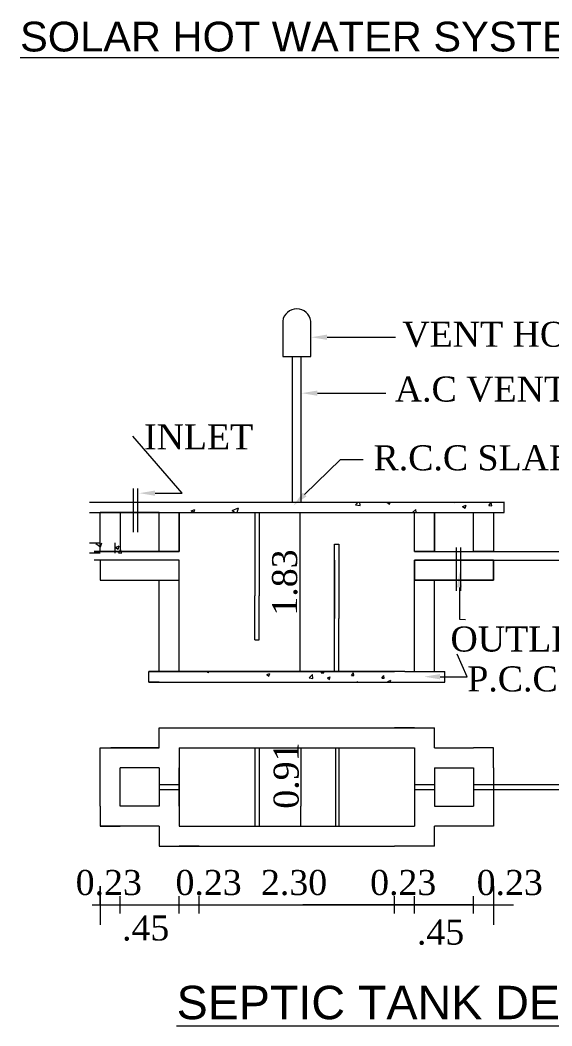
# Model space of a CAD drawing. Header units: metres. Extents: x -1561199 to -1560810, y 43748 to 43956.
# Drawn here: x -1561052.57 to -1561046.86, y 43868.8 to 43879.59 of the extents above; entities that cross this region are included whole.
import ezdxf

# ---------------------------------------------------------------- set-up
doc = ezdxf.new("R2010")
doc.units = ezdxf.units.M
doc.header["$LTSCALE"] = 750
doc.header["$MEASUREMENT"] = 0
doc.layers.get('0').update_dxf_attribs({"lineweight": 5, "plot": 0})
doc.styles.get("Standard").update_dxf_attribs({"font": 'arial.ttf'})
doc.styles.add('TIMES', font='BOOKOS.TTF')

msp = doc.modelspace()

# ---------------------------------------------------------------- linework, layer by layer
at = {"color": 0}
for p, q in [((-1561049.75419, 43876.35618), (-1561049.75419, 43875.97811)), ((-1561049.45133, 43875.97811), (-1561049.45133, 43876.35618)), ((-1561049.2782, 43876.18422), (-1561048.54453, 43876.18422)), ((-1561049.75419, 43875.97811), (-1561049.45133, 43875.97811)), ((-1561049.6494, 43874.41545), (-1561049.6494, 43875.97811)), ((-1561049.55612, 43874.41545), (-1561049.55612, 43875.97811)), ((-1561049.3822, 43875.58412), (-1561048.64853, 43875.58412)), ((-1561050.83372, 43874.51095), (-1561051.36368, 43875.12287)), ((-1561049.51915, 43874.49629), (-1561049.13208, 43874.87408)), ((-1561049.13208, 43874.87408), (-1561048.88941, 43874.87408)), ((-1561051.35663, 43874.0933), (-1561051.35663, 43874.56114)), ((-1561051.30999, 43874.0933), (-1561051.30999, 43874.56114)), ((-1561051.12466, 43874.51095), (-1561050.83372, 43874.51095)), ((-1561051.8274, 43874.41545), (-1561047.37812, 43874.41545)), ((-1561048.97375, 43874.38524), (-1561048.94477, 43874.41545)), ((-1561048.92346, 43874.37743), (-1561048.92788, 43874.41545)), ((-1561048.63634, 43874.41327), (-1561048.63066, 43874.41545)), ((-1561048.63634, 43874.41327), (-1561048.60822, 43874.3943)), ((-1561048.6082, 43874.3943), (-1561048.60111, 43874.41545)), ((-1561047.9473, 43874.41345), (-1561047.94562, 43874.41545)), ((-1561047.9473, 43874.41345), (-1561047.91351, 43874.41049)), ((-1561047.91349, 43874.41048), (-1561047.91441, 43874.41545)), ((-1561047.54182, 43874.37797), (-1561047.51457, 43874.41045)), ((-1561047.50802, 43874.37501), (-1561047.51455, 43874.41044)), ((-1561047.37812, 43874.30441), (-1561047.37812, 43874.41634)), ((-1561051.8274, 43874.30352), (-1561048.5534, 43874.30352)), ((-1561051.08119, 43874.30352), (-1561051.71547, 43874.30352)), ((-1561051.71547, 43873.88378), (-1561051.71547, 43874.30352)), ((-1561051.08119, 43874.30352), (-1561051.50093, 43874.30352)), ((-1561051.50093, 43874.30352), (-1561051.50093, 43873.88378)), ((-1561051.08623, 43874.30352), (-1561051.08541, 43874.3045)), ((-1561051.08521, 43874.30352), (-1561051.08539, 43874.30449)), ((-1561051.08119, 43873.88378), (-1561051.08119, 43874.30352)), ((-1561050.86665, 43873.88378), (-1561050.86665, 43874.30352)), ((-1561050.86665, 43874.30352), (-1561050.86665, 43873.88378)), ((-1561050.86665, 43874.30352), (-1561048.33887, 43874.30352)), ((-1561050.86665, 43874.30352), (-1561048.33887, 43874.30352)), ((-1561050.86665, 43874.30352), (-1561048.76794, 43874.30352)), ((-1561050.73618, 43874.32149), (-1561050.6966, 43874.33668)), ((-1561050.73618, 43874.32149), (-1561050.70954, 43874.30352)), ((-1561050.7077, 43874.30352), (-1561050.69658, 43874.33668)), ((-1561050.2985, 43874.3257), (-1561050.22725, 43874.35304)), ((-1561050.2985, 43874.3257), (-1561050.26562, 43874.30352)), ((-1561050.28834, 43874.30352), (-1561050.19506, 43874.30352)), ((-1561050.24385, 43874.30352), (-1561050.22723, 43874.35304)), ((-1561050.05331, 43874.30352), (-1561050.05331, 43873.81848)), ((-1561050.00667, 43874.30352), (-1561050.00667, 43873.43518)), ((-1561049.57188, 43874.30352), (-1561049.57188, 43872.59656)), ((-1561048.97375, 43874.38524), (-1561048.92348, 43874.37744)), ((-1561048.5534, 43874.30352), (-1561047.37812, 43874.30352)), ((-1561048.35906, 43874.30352), (-1561048.3264, 43874.33756)), ((-1561048.33887, 43873.88467), (-1561048.33887, 43874.30441)), ((-1561048.32242, 43874.30352), (-1561048.32638, 43874.33755)), ((-1561048.12433, 43873.88467), (-1561048.12433, 43874.30441)), ((-1561048.12433, 43874.30441), (-1561048.12433, 43873.88467)), ((-1561047.82392, 43874.368), (-1561047.78434, 43874.38319)), ((-1561047.82392, 43874.368), (-1561047.7958, 43874.34903)), ((-1561047.79578, 43874.34902), (-1561047.78432, 43874.38318)), ((-1561047.70459, 43873.88467), (-1561047.70459, 43874.30441)), ((-1561047.54182, 43874.37797), (-1561047.50804, 43874.37502)), ((-1561047.49005, 43874.30441), (-1561047.49005, 43873.88467)), ((-1561047.37812, 43874.30441), (-1561047.37812, 43874.30352)), ((-1561051.8274, 43873.97805), (-1561051.71547, 43873.97805)), ((-1561051.76086, 43873.96979), (-1561051.73934, 43873.97805)), ((-1561051.76086, 43873.96979), (-1561051.71024, 43873.93565)), ((-1561051.71023, 43873.93564), (-1561051.696, 43873.97805)), ((-1561051.55223, 43873.86612), (-1561051.55223, 43873.97805)), ((-1561050.00667, 43874.03302), (-1561050.00667, 43873.81848)), ((-1561051.71547, 43873.86612), (-1561051.8274, 43873.86612)), ((-1561051.08119, 43873.88378), (-1561051.77796, 43873.88378)), ((-1561051.77796, 43873.88378), (-1561050.86665, 43873.88378)), ((-1561051.50093, 43873.88378), (-1561051.71547, 43873.88378)), ((-1561051.5486, 43873.92936), (-1561051.50902, 43873.94456)), ((-1561051.5486, 43873.92936), (-1561051.52048, 43873.9104)), ((-1561051.52046, 43873.91039), (-1561051.509, 43873.94455)), ((-1561051.51813, 43873.87009), (-1561051.49088, 43873.90257)), ((-1561051.51813, 43873.87009), (-1561051.48434, 43873.86714)), ((-1561051.50093, 43873.88378), (-1561051.08119, 43873.88378)), ((-1561051.48433, 43873.86713), (-1561051.49086, 43873.90257)), ((-1561050.86665, 43873.88378), (-1561051.08119, 43873.88378)), ((-1561049.19885, 43872.59656), (-1561049.19885, 43873.96433)), ((-1561049.19885, 43873.96433), (-1561049.15221, 43873.96433)), ((-1561049.15221, 43873.96433), (-1561049.15221, 43873.16555)), ((-1561048.33887, 43873.88467), (-1561046.51493, 43873.88467)), ((-1561048.12433, 43873.88467), (-1561048.33887, 43873.88467)), ((-1561047.88945, 43873.46197), (-1561047.88945, 43873.92981)), ((-1561047.84281, 43873.46197), (-1561047.84281, 43873.92981)), ((-1561047.49005, 43873.88467), (-1561047.70459, 43873.88467)), ((-1561051.08119, 43873.7905), (-1561051.77796, 43873.7905)), ((-1561051.08119, 43873.7905), (-1561051.71547, 43873.7905)), ((-1561051.71547, 43873.7905), (-1561051.71547, 43873.57596)), ((-1561050.86665, 43873.7905), (-1561051.71547, 43873.7905)), ((-1561051.71547, 43873.7905), (-1561051.71547, 43873.57596)), ((-1561050.86665, 43873.7905), (-1561051.08119, 43873.7905)), ((-1561050.86665, 43872.59656), (-1561050.86665, 43873.7905)), ((-1561050.86665, 43873.57596), (-1561050.86665, 43873.7905)), ((-1561050.05331, 43873.81848), (-1561050.05331, 43873.40807)), ((-1561050.00667, 43873.81848), (-1561050.00667, 43873.40807)), ((-1561049.19885, 43873.7905), (-1561049.19885, 43873.57596)), ((-1561049.15221, 43873.7905), (-1561049.15221, 43873.57596)), ((-1561048.33887, 43873.79139), (-1561046.51493, 43873.79139)), ((-1561048.33887, 43873.79139), (-1561047.49005, 43873.79139)), ((-1561048.33887, 43872.59656), (-1561048.33887, 43873.79139)), ((-1561048.12433, 43873.79139), (-1561048.33887, 43873.79139)), ((-1561047.49005, 43873.79139), (-1561048.33887, 43873.79139)), ((-1561048.33887, 43873.79139), (-1561048.33887, 43873.57686)), ((-1561047.49005, 43873.79139), (-1561047.49005, 43873.57686)), ((-1561047.49005, 43873.57686), (-1561047.49005, 43873.79139)), ((-1561051.71547, 43873.57596), (-1561050.86665, 43873.57596)), ((-1561051.71547, 43873.57596), (-1561050.86665, 43873.57596)), ((-1561051.08119, 43872.59656), (-1561051.08119, 43873.57596)), ((-1561049.19885, 43873.57596), (-1561049.19885, 43873.16555)), ((-1561047.49005, 43873.57686), (-1561048.33887, 43873.57686)), ((-1561048.33887, 43873.57686), (-1561047.49005, 43873.57686)), ((-1561048.12433, 43872.67939), (-1561048.12433, 43873.57686)), ((-1561047.85557, 43873.49905), (-1561047.85557, 43873.15762)), ((-1561050.05331, 43872.93575), (-1561050.05331, 43873.40807)), ((-1561050.00667, 43872.93575), (-1561050.00667, 43873.40807)), ((-1561049.15221, 43872.59656), (-1561049.15221, 43873.16555)), ((-1561047.85557, 43873.15762), (-1561047.79074, 43873.15672)), ((-1561050.05331, 43872.93575), (-1561050.00667, 43872.93575)), ((-1561047.77435, 43872.54202), (-1561047.8824, 43872.78387)), ((-1561048.12433, 43872.59656), (-1561048.12433, 43872.67939)), ((-1561048.44147, 43872.59656), (-1561051.19312, 43872.59656)), ((-1561051.19312, 43872.59656), (-1561048.5534, 43872.59656)), ((-1561051.19312, 43872.59656), (-1561051.08119, 43872.59656)), ((-1561051.19312, 43872.48463), (-1561051.19312, 43872.59656)), ((-1561050.56918, 43872.59656), (-1561050.55224, 43872.58514)), ((-1561050.55214, 43872.58533), (-1561050.54837, 43872.59656)), ((-1561049.92479, 43872.56409), (-1561049.89313, 43872.57625)), ((-1561049.92479, 43872.56409), (-1561049.9023, 43872.54892)), ((-1561049.9022, 43872.54911), (-1561049.89303, 43872.57644)), ((-1561049.46936, 43872.52866), (-1561049.43413, 43872.56538)), ((-1561049.42904, 43872.52256), (-1561049.43403, 43872.56551)), ((-1561049.34035, 43872.58392), (-1561049.32974, 43872.59656)), ((-1561049.34035, 43872.58392), (-1561049.31332, 43872.58156)), ((-1561049.31322, 43872.58174), (-1561049.31595, 43872.59656)), ((-1561049.01597, 43872.55554), (-1561048.99417, 43872.58152)), ((-1561048.98884, 43872.55336), (-1561048.99407, 43872.58171)), ((-1561048.44147, 43872.59656), (-1561048.0124, 43872.59656)), ((-1561048.0124, 43872.48463), (-1561048.0124, 43872.59746)), ((-1561051.19312, 43872.48463), (-1561048.5534, 43872.48463)), ((-1561051.08119, 43872.48463), (-1561051.19312, 43872.48463)), ((-1561051.19312, 43872.48463), (-1561050.86665, 43872.48463)), ((-1561049.46936, 43872.52866), (-1561049.42914, 43872.52243)), ((-1561049.27486, 43872.52787), (-1561049.24319, 43872.54003)), ((-1561049.27486, 43872.52787), (-1561049.25236, 43872.5127)), ((-1561049.25226, 43872.51289), (-1561049.24309, 43872.54022)), ((-1561049.01597, 43872.55554), (-1561048.98894, 43872.55318)), ((-1561048.95713, 43872.48463), (-1561048.95148, 43872.49052)), ((-1561048.95713, 43872.48463), (-1561048.44147, 43872.48463)), ((-1561048.95068, 43872.48463), (-1561048.95138, 43872.49066)), ((-1561048.69159, 43872.52716), (-1561048.66979, 43872.55314)), ((-1561048.69159, 43872.52716), (-1561048.66456, 43872.5248)), ((-1561048.66446, 43872.52498), (-1561048.66969, 43872.55333)), ((-1561048.62492, 43872.49165), (-1561048.59325, 43872.50381)), ((-1561048.62492, 43872.49165), (-1561048.61451, 43872.48463)), ((-1561048.59965, 43872.48463), (-1561048.59315, 43872.504)), ((-1561048.44147, 43872.48463), (-1561048.0124, 43872.48463)), ((-1561048.06529, 43872.54202), (-1561047.77435, 43872.54202)), ((-1561051.08119, 43871.99249), (-1561048.12433, 43871.99249)), ((-1561051.08119, 43871.77795), (-1561051.08119, 43871.99249)), ((-1561050.86665, 43871.99249), (-1561050.65212, 43871.99249)), ((-1561050.86665, 43871.99249), (-1561050.65212, 43871.99249)), ((-1561048.33887, 43871.99249), (-1561048.5534, 43871.99249)), ((-1561048.12433, 43871.77795), (-1561048.12433, 43871.99249)), ((-1561051.71547, 43871.77795), (-1561051.50093, 43871.77795)), ((-1561051.71547, 43871.77795), (-1561051.60059, 43871.77795)), ((-1561051.71547, 43871.56342), (-1561051.71547, 43871.77795)), ((-1561051.60059, 43871.77795), (-1561051.08119, 43871.77795)), ((-1561051.08119, 43871.77795), (-1561051.60059, 43871.77795)), ((-1561051.50093, 43871.77795), (-1561051.08119, 43871.77795)), ((-1561050.86665, 43871.77795), (-1561048.33887, 43871.77795)), ((-1561050.86665, 43871.77795), (-1561050.86665, 43870.93847)), ((-1561050.05331, 43871.77795), (-1561050.05331, 43870.93847)), ((-1561050.00667, 43871.77795), (-1561050.00667, 43870.93847)), ((-1561049.55789, 43871.77795), (-1561049.55789, 43871.56342)), ((-1561049.18681, 43871.77795), (-1561049.18681, 43871.56342)), ((-1561049.15221, 43871.77795), (-1561049.15221, 43870.93847)), ((-1561048.33887, 43871.77795), (-1561048.33887, 43870.93847)), ((-1561048.12433, 43871.77795), (-1561047.91912, 43871.77795)), ((-1561047.91912, 43871.77795), (-1561047.70459, 43871.77795)), ((-1561047.49005, 43871.77795), (-1561047.70459, 43871.77795)), ((-1561047.49005, 43871.56342), (-1561047.49005, 43871.77795)), ((-1561051.71547, 43871.153), (-1561051.71547, 43871.56342)), ((-1561051.08119, 43871.56342), (-1561051.50093, 43871.56342)), ((-1561051.08119, 43871.56342), (-1561051.50093, 43871.56342)), ((-1561051.50093, 43871.153), (-1561051.50093, 43871.56342)), ((-1561051.08119, 43871.56342), (-1561051.08119, 43871.153)), ((-1561050.86665, 43871.56342), (-1561050.86665, 43871.153)), ((-1561050.86665, 43871.153), (-1561050.86665, 43871.56342)), ((-1561050.86665, 43871.56342), (-1561050.86665, 43871.153)), ((-1561049.55789, 43871.56342), (-1561049.55789, 43871.153)), ((-1561049.18681, 43871.56342), (-1561049.18681, 43870.93847)), ((-1561048.33887, 43871.56342), (-1561048.33887, 43871.153)), ((-1561048.12433, 43871.56342), (-1561048.12433, 43871.153)), ((-1561048.12433, 43871.56342), (-1561047.91912, 43871.56342)), ((-1561047.91912, 43871.56342), (-1561047.70459, 43871.56342)), ((-1561047.70459, 43871.56342), (-1561047.70459, 43871.153)), ((-1561047.70459, 43871.56342), (-1561047.70459, 43871.153)), ((-1561047.49005, 43871.56342), (-1561047.49005, 43871.153)), ((-1561051.08119, 43871.38619), (-1561050.86665, 43871.38619)), ((-1561048.33887, 43871.38619), (-1561048.12433, 43871.38619)), ((-1561047.70459, 43871.38619), (-1561046.51493, 43871.38619)), ((-1561051.08119, 43871.33023), (-1561050.86665, 43871.33023)), ((-1561048.33887, 43871.33023), (-1561048.12433, 43871.33023)), ((-1561047.70459, 43871.33023), (-1561046.51493, 43871.33023)), ((-1561051.71547, 43871.153), (-1561051.71547, 43870.93847)), ((-1561051.08119, 43871.153), (-1561051.50093, 43871.153)), ((-1561051.2864, 43871.153), (-1561051.50093, 43871.153)), ((-1561051.08119, 43871.153), (-1561051.2864, 43871.153)), ((-1561049.55789, 43870.93847), (-1561049.55789, 43871.153)), ((-1561048.12433, 43871.153), (-1561047.70459, 43871.153)), ((-1561047.49005, 43871.153), (-1561047.49005, 43870.93847)), ((-1561051.71547, 43870.93847), (-1561051.50093, 43870.93847)), ((-1561051.60059, 43870.93847), (-1561051.71547, 43870.93847)), ((-1561051.08119, 43870.93847), (-1561051.60059, 43870.93847)), ((-1561051.08119, 43870.93847), (-1561051.60059, 43870.93847)), ((-1561051.2864, 43870.93847), (-1561051.50093, 43870.93847)), ((-1561051.08119, 43870.93847), (-1561051.2864, 43870.93847)), ((-1561051.08119, 43870.93847), (-1561051.08119, 43870.72393)), ((-1561050.86665, 43870.93847), (-1561048.33887, 43870.93847)), ((-1561048.12433, 43870.72393), (-1561048.12433, 43870.93847)), ((-1561047.70459, 43870.93847), (-1561048.12433, 43870.93847)), ((-1561047.49005, 43870.93847), (-1561047.70459, 43870.93847)), ((-1561051.08119, 43870.72393), (-1561048.5534, 43870.72393)), ((-1561050.86665, 43870.72393), (-1561050.65212, 43870.72393)), ((-1561050.65212, 43870.72393), (-1561050.86665, 43870.72393)), ((-1561048.12433, 43870.72393), (-1561048.5534, 43870.72393)), ((-1561051.71547, 43870.29501), (-1561051.71547, 43870.09426)), ((-1561051.71547, 43870.09426), (-1561051.71547, 43870.29501)), ((-1561047.49005, 43870.29501), (-1561047.49005, 43870.09426)), ((-1561051.79855, 43870.09426), (-1561047.27579, 43870.09426)), ((-1561051.71547, 43870.09426), (-1561051.71547, 43869.88096)), ((-1561051.50093, 43870.00016), (-1561051.50093, 43870.18836)), ((-1561051.50093, 43870.09426), (-1561049.53717, 43870.09426)), ((-1561050.86665, 43870.00016), (-1561050.86665, 43870.18836)), ((-1561050.86665, 43870.09426), (-1561050.51905, 43870.09426)), ((-1561050.65212, 43870.00016), (-1561050.65212, 43870.18836)), ((-1561050.65212, 43870.09426), (-1561049.53717, 43870.09426)), ((-1561048.12433, 43870.09426), (-1561049.53717, 43870.09426)), ((-1561048.33887, 43870.09426), (-1561048.83075, 43870.09426)), ((-1561048.5534, 43870.09426), (-1561048.83075, 43870.09426)), ((-1561048.5534, 43870.00016), (-1561048.5534, 43870.18836)), ((-1561048.33887, 43870.00016), (-1561048.33887, 43870.18836)), ((-1561047.70459, 43870.09426), (-1561048.12433, 43870.09426)), ((-1561047.70459, 43870.00016), (-1561047.70459, 43870.18836)), ((-1561047.49005, 43870.09426), (-1561047.49005, 43869.88096))]:
    msp.add_line(p, q, dxfattribs=at)
msp.add_arc((-1561049.60276, 43876.33533), 0.15286, 7.842553, 172.157447, dxfattribs=at)
for points in [[(-1561049.2782, 43876.15596), (-1561049.44779, 43876.18422), (-1561049.2782, 43876.21249)], [(-1561049.3822, 43875.55585), (-1561049.55179, 43875.58412), (-1561049.3822, 43875.61238)], [(-1561051.12466, 43874.48269), (-1561051.29425, 43874.51095), (-1561051.12466, 43874.53922)], [(-1561049.49941, 43874.47606), (-1561049.64052, 43874.37783), (-1561049.5389, 43874.51652)], [(-1561047.88383, 43873.49905), (-1561047.85557, 43873.66865), (-1561047.8273, 43873.49905)], [(-1561048.06529, 43872.51376), (-1561048.23488, 43872.54202), (-1561048.06529, 43872.57029)]]:
    msp.add_solid(points, dxfattribs=at)

# ---------------------------------------------------------------- texts
at = {"color": 0, "style": 'TIMES'}
for s, p in [('VENT HOLE', (-1561048.46983, 43876.08177)), ('A.C VENT PIPE', (-1561048.55072, 43875.49381)), ('INLET', (-1561051.24385, 43874.98069)), ('R.C.C SLAB 1:2:4', (-1561048.77915, 43874.75631)), ('OUTLET', (-1561047.95273, 43872.81168)), ('P.C.C 1:5:10', (-1561047.77214, 43872.38431)), ('0.23', (-1561051.97717, 43870.1993)), ('0.23', (-1561050.90524, 43870.1993)), ('2.30', (-1561049.98742, 43870.1993)), ('0.23', (-1561048.81557, 43870.1993)), ('0.23', (-1561047.67164, 43870.1993)), ('.45', (-1561051.4793, 43869.71179)), ('.45', (-1561048.31288, 43869.66747))]:
    msp.add_text(s, height=0.2688, dxfattribs=at).set_placement(p)
for s, p in [('1.83', (-1561049.59938, 43873.19695)), ('0.91', (-1561049.58329, 43871.12534))]:
    msp.add_text(s, height=0.2688, rotation=90, dxfattribs=at).set_placement(p)
at = {"color": 0}
msp.add_text('%%USEPTIC TANK DETAILS', height=0.3584, dxfattribs=at).set_placement((-1561050.89329, 43868.86679, 115.606))
at = {"color": 0, "ltscale": 0.006, "insert": (-1561047.71486, 43879.3621), "char_height": 0.3194447, "width": 10.7333415, "attachment_point": 5}
msp.add_mtext('{\\LSOLAR HOT WATER SYSTEM (SWHS) DETAIL}', dxfattribs=at)

doc.saveas('drawing.dxf')
